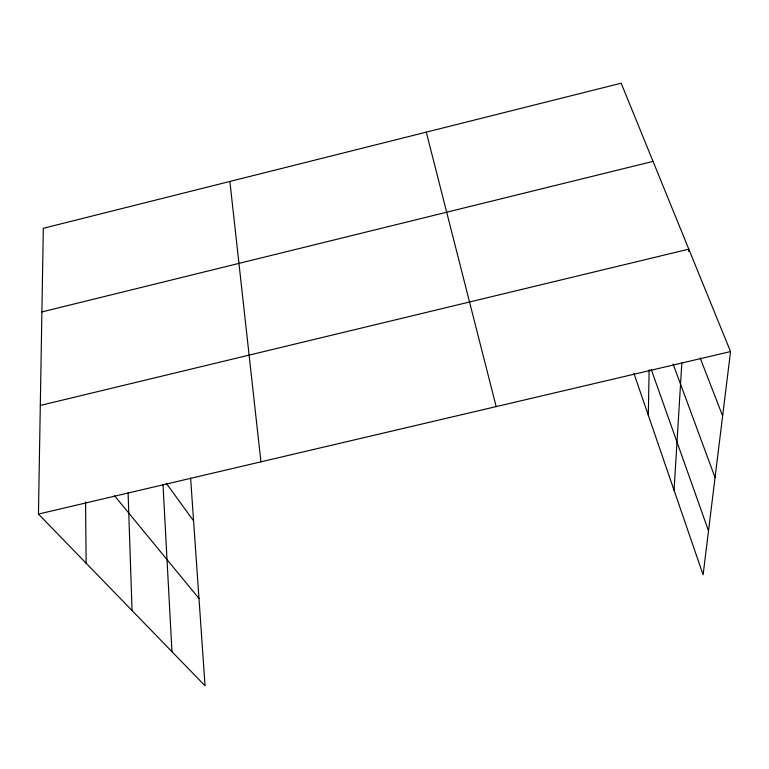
<?xml version="1.0" encoding="UTF-8"?>
<svg xmlns="http://www.w3.org/2000/svg" width="769" height="769" viewBox="0 0 769 769"><rect width="100%" height="100%" fill="white"/><g stroke="black" fill="none" stroke-linecap="round" stroke-linejoin="round"><path stroke-width="1.15" d="M190.606 478.03L205.054 685.794L38.45 514.067L43.324 228.297L621.16 83.206L730.55 351.577L703.106 574.818L633.954 373.465M648.296 415.241L649.142 369.822M674.057 490.238L681.853 362.824M688.659 251.521L688.803 249.156L40.305 405.436M41.891 311.926L653.035 161.394M38.45 514.067L730.55 351.577M114.485 495.688L198.979 598.484M166.171 483.124L193.586 520.882M700.165 357.96L722.629 415.971M673.115 364.035L715.064 477.587M651.237 369.437L708.509 530.841M426.286 132.133L496.168 406.599M229.873 181.455L260.931 461.833M162.98 484.259L171.948 651.67M128.096 492.9L132.047 610.538M85.561 502.022L86.138 563.225"/></g></svg>
